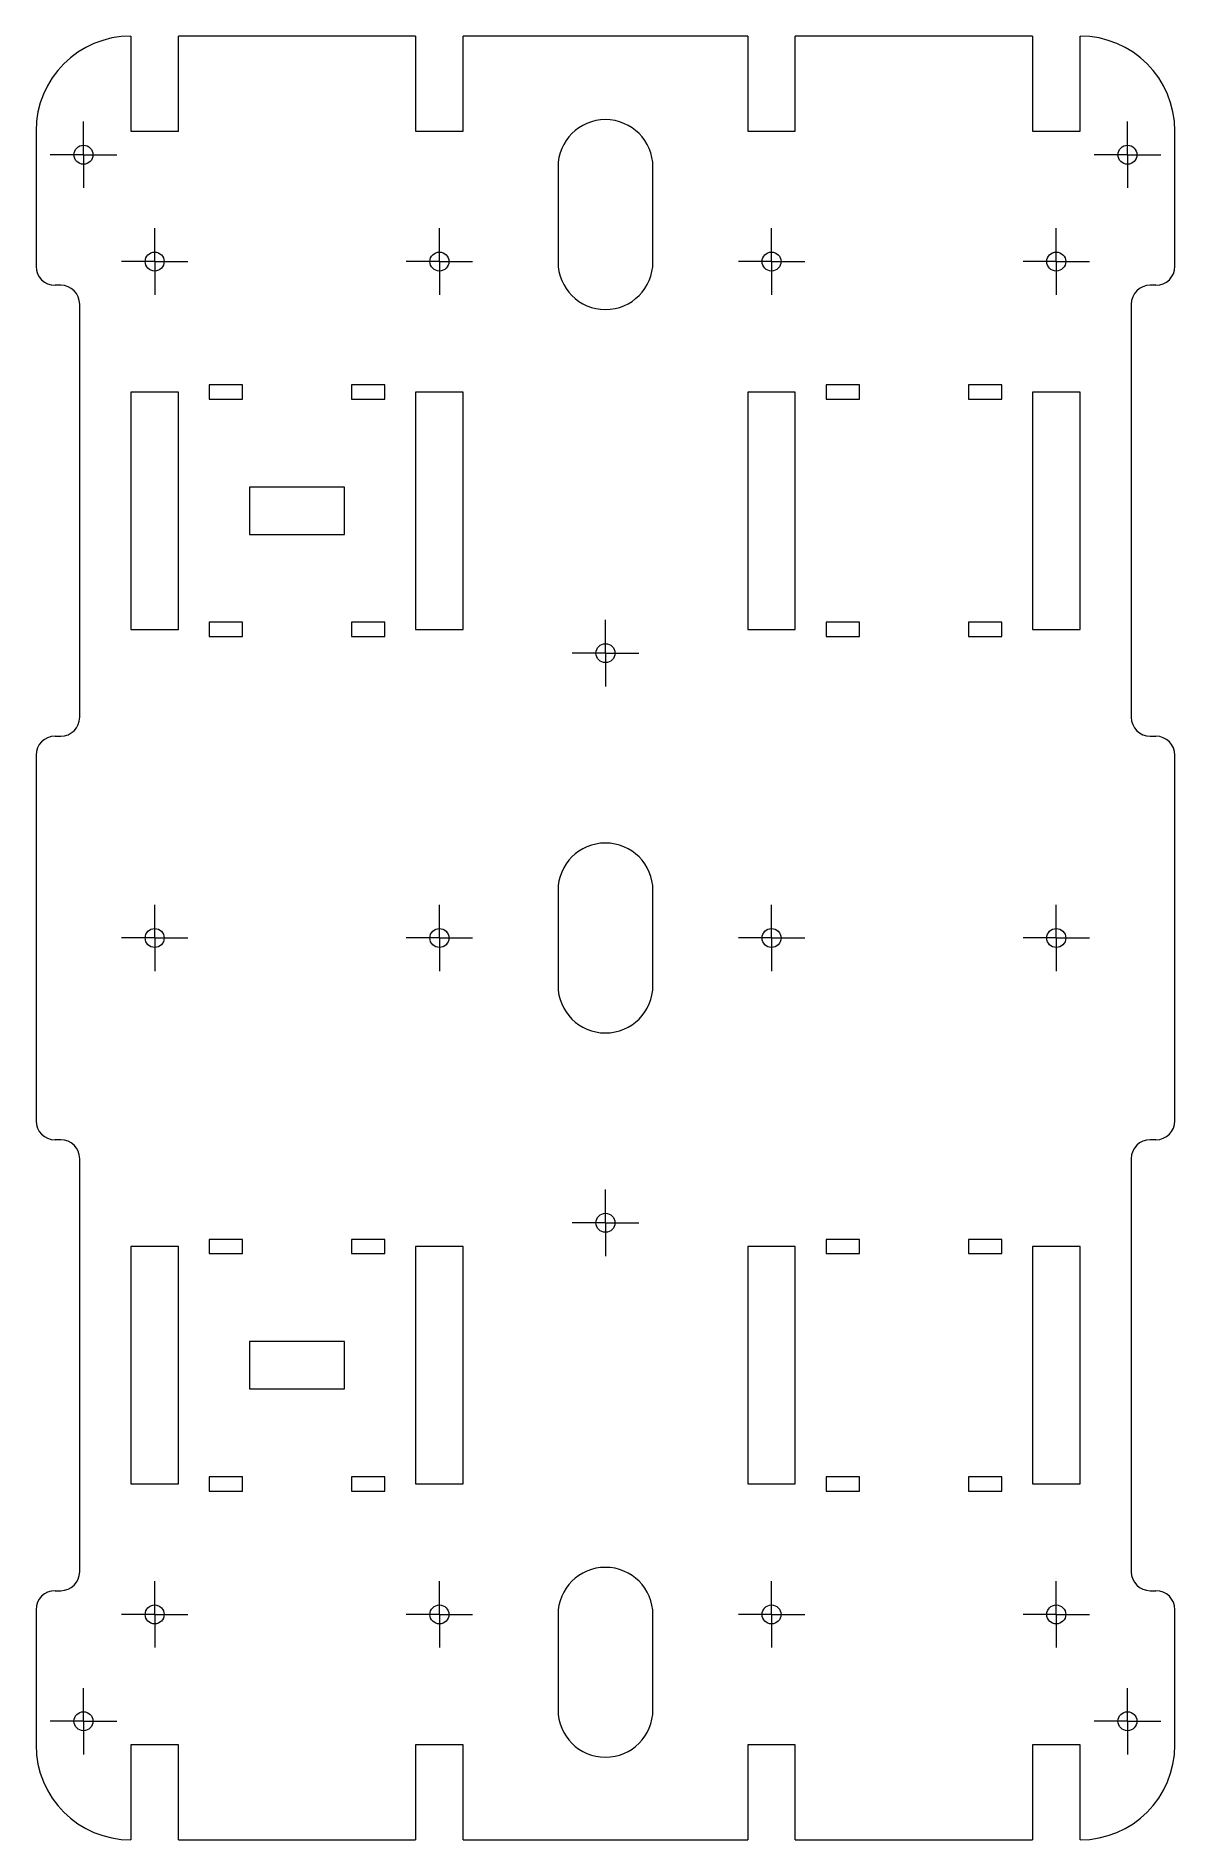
# Model space of a CAD drawing. Header units: millimetres. Extents: x 8.2 to 20.2, y 1 to 20.
import ezdxf

# ---------------------------------------------------------------- set-up
doc = ezdxf.new("R2010")
doc.units = ezdxf.units.MM

# ---------------------------------------------------------------- blocks, each defined once
blk = doc.blocks.new('SW_CENTERMARKSYMBOL_0')
at = {"color": 0, "linetype": 'Continuous', "lineweight": 0}
for p, q in [((0, 0.25), (0, 0.35)), ((0, 0), (0, 0.25)), ((-0.25, 0), (-0.35, 0)), ((0, 0), (-0.25, 0)), ((0, 0), (0, -0.25)), ((0, 0), (0.25, 0)), ((0.25, 0), (0.35, 0)), ((0, -0.25), (0, -0.35))]:
    blk.add_line(p, q, dxfattribs=at)
blk = doc.blocks.new('SW_CENTERMARKSYMBOL_1')
at = {"color": 0, "linetype": 'Continuous', "lineweight": 0}
for p, q in [((0, 0.25), (0, 0.35)), ((0, 0), (0, 0.25)), ((-0.25, 0), (-0.35, 0)), ((0, 0), (-0.25, 0)), ((0, 0), (0, -0.25)), ((0, 0), (0.25, 0)), ((0.25, 0), (0.35, 0)), ((0, -0.25), (0, -0.35))]:
    blk.add_line(p, q, dxfattribs=at)
blk = doc.blocks.new('SW_CENTERMARKSYMBOL_2')
at = {"color": 0, "linetype": 'Continuous', "lineweight": 0}
for p, q in [((0, 0.25), (0, 0.35)), ((0, 0), (0, 0.25)), ((-0.25, 0), (-0.35, 0)), ((0, 0), (-0.25, 0)), ((0, 0), (0, -0.25)), ((0, 0), (0.25, 0)), ((0.25, 0), (0.35, 0)), ((0, -0.25), (0, -0.35))]:
    blk.add_line(p, q, dxfattribs=at)
blk = doc.blocks.new('SW_CENTERMARKSYMBOL_3')
at = {"color": 0, "linetype": 'Continuous', "lineweight": 0}
for p, q in [((0, 0.25), (0, 0.35)), ((0, 0), (0, 0.25)), ((-0.25, 0), (-0.35, 0)), ((0, 0), (-0.25, 0)), ((0, 0), (0, -0.25)), ((0, 0), (0.25, 0)), ((0.25, 0), (0.35, 0)), ((0, -0.25), (0, -0.35))]:
    blk.add_line(p, q, dxfattribs=at)
blk = doc.blocks.new('SW_CENTERMARKSYMBOL_4')
at = {"color": 0, "linetype": 'Continuous', "lineweight": 0}
for p, q in [((0, 0.25), (0, 0.35)), ((0, 0), (0, 0.25)), ((-0.25, 0), (-0.35, 0)), ((0, 0), (-0.25, 0)), ((0, 0), (0, -0.25)), ((0, 0), (0.25, 0)), ((0.25, 0), (0.35, 0)), ((0, -0.25), (0, -0.35))]:
    blk.add_line(p, q, dxfattribs=at)
blk = doc.blocks.new('SW_CENTERMARKSYMBOL_5')
at = {"color": 0, "linetype": 'Continuous', "lineweight": 0}
for p, q in [((0, 0.25), (0, 0.35)), ((0, 0), (0, 0.25)), ((-0.25, 0), (-0.35, 0)), ((0, 0), (-0.25, 0)), ((0, 0), (0, -0.25)), ((0, 0), (0.25, 0)), ((0.25, 0), (0.35, 0)), ((0, -0.25), (0, -0.35))]:
    blk.add_line(p, q, dxfattribs=at)
blk = doc.blocks.new('SW_CENTERMARKSYMBOL_6')
at = {"color": 0, "linetype": 'Continuous', "lineweight": 0}
for p, q in [((0, 0.25), (0, 0.35)), ((0, 0), (0, 0.25)), ((-0.25, 0), (-0.35, 0)), ((0, 0), (-0.25, 0)), ((0, 0), (0, -0.25)), ((0, 0), (0.25, 0)), ((0.25, 0), (0.35, 0)), ((0, -0.25), (0, -0.35))]:
    blk.add_line(p, q, dxfattribs=at)
blk = doc.blocks.new('SW_CENTERMARKSYMBOL_7')
at = {"color": 0, "linetype": 'Continuous', "lineweight": 0}
for p, q in [((0, 0.25), (0, 0.35)), ((0, 0), (0, 0.25)), ((-0.25, 0), (-0.35, 0)), ((0, 0), (-0.25, 0)), ((0, 0), (0, -0.25)), ((0, 0), (0.25, 0)), ((0.25, 0), (0.35, 0)), ((0, -0.25), (0, -0.35))]:
    blk.add_line(p, q, dxfattribs=at)
blk = doc.blocks.new('SW_CENTERMARKSYMBOL_8')
at = {"color": 0, "linetype": 'Continuous', "lineweight": 0}
for p, q in [((0, 0.25), (0, 0.35)), ((0, 0), (0, 0.25)), ((-0.25, 0), (-0.35, 0)), ((0, 0), (-0.25, 0)), ((0, 0), (0, -0.25)), ((0, 0), (0.25, 0)), ((0.25, 0), (0.35, 0)), ((0, -0.25), (0, -0.35))]:
    blk.add_line(p, q, dxfattribs=at)
blk = doc.blocks.new('SW_CENTERMARKSYMBOL_9')
at = {"color": 0, "linetype": 'Continuous', "lineweight": 0}
for p, q in [((0, 0.25), (0, 0.35)), ((0, 0), (0, 0.25)), ((-0.25, 0), (-0.35, 0)), ((0, 0), (-0.25, 0)), ((0, 0), (0, -0.25)), ((0, 0), (0.25, 0)), ((0.25, 0), (0.35, 0)), ((0, -0.25), (0, -0.35))]:
    blk.add_line(p, q, dxfattribs=at)
blk = doc.blocks.new('SW_CENTERMARKSYMBOL_10')
at = {"color": 0, "linetype": 'Continuous', "lineweight": 0}
for p, q in [((0, 0.25), (0, 0.35)), ((0, 0), (0, 0.25)), ((-0.25, 0), (-0.35, 0)), ((0, 0), (-0.25, 0)), ((0, 0), (0, -0.25)), ((0, 0), (0.25, 0)), ((0.25, 0), (0.35, 0)), ((0, -0.25), (0, -0.35))]:
    blk.add_line(p, q, dxfattribs=at)
blk = doc.blocks.new('SW_CENTERMARKSYMBOL_11')
at = {"color": 0, "linetype": 'Continuous', "lineweight": 0}
for p, q in [((0, 0.25), (0, 0.35)), ((0, 0), (0, 0.25)), ((-0.25, 0), (-0.35, 0)), ((0, 0), (-0.25, 0)), ((0, 0), (0, -0.25)), ((0, 0), (0.25, 0)), ((0.25, 0), (0.35, 0)), ((0, -0.25), (0, -0.35))]:
    blk.add_line(p, q, dxfattribs=at)
blk = doc.blocks.new('SW_CENTERMARKSYMBOL_12')
at = {"color": 0, "linetype": 'Continuous', "lineweight": 0}
for p, q in [((0, 0.25), (0, 0.35)), ((0, 0), (0, 0.25)), ((-0.25, 0), (-0.35, 0)), ((0, 0), (-0.25, 0)), ((0, 0), (0, -0.25)), ((0, 0), (0.25, 0)), ((0.25, 0), (0.35, 0)), ((0, -0.25), (0, -0.35))]:
    blk.add_line(p, q, dxfattribs=at)
blk = doc.blocks.new('SW_CENTERMARKSYMBOL_13')
at = {"color": 0, "linetype": 'Continuous', "lineweight": 0}
for p, q in [((0, 0.25), (0, 0.35)), ((0, 0), (0, 0.25)), ((-0.25, 0), (-0.35, 0)), ((0, 0), (-0.25, 0)), ((0, 0), (0, -0.25)), ((0, 0), (0.25, 0)), ((0.25, 0), (0.35, 0)), ((0, -0.25), (0, -0.35))]:
    blk.add_line(p, q, dxfattribs=at)
blk = doc.blocks.new('SW_CENTERMARKSYMBOL_14')
at = {"color": 0, "linetype": 'Continuous', "lineweight": 0}
for p, q in [((0, 0.25), (0, 0.35)), ((0, 0), (0, 0.25)), ((-0.25, 0), (-0.35, 0)), ((0, 0), (-0.25, 0)), ((0, 0), (0, -0.25)), ((0, 0), (0.25, 0)), ((0.25, 0), (0.35, 0)), ((0, -0.25), (0, -0.35))]:
    blk.add_line(p, q, dxfattribs=at)
blk = doc.blocks.new('SW_CENTERMARKSYMBOL_15')
at = {"color": 0, "linetype": 'Continuous', "lineweight": 0}
for p, q in [((0, 0.25), (0, 0.35)), ((0, 0), (0, 0.25)), ((-0.25, 0), (-0.35, 0)), ((0, 0), (-0.25, 0)), ((0, 0), (0, -0.25)), ((0, 0), (0.25, 0)), ((0.25, 0), (0.35, 0)), ((0, -0.25), (0, -0.35))]:
    blk.add_line(p, q, dxfattribs=at)
blk = doc.blocks.new('SW_CENTERMARKSYMBOL_16')
at = {"color": 0, "linetype": 'Continuous', "lineweight": 0}
for p, q in [((0, 0.25), (0, 0.35)), ((0, 0), (0, 0.25)), ((-0.25, 0), (-0.35, 0)), ((0, 0), (-0.25, 0)), ((0, 0), (0, -0.25)), ((0, 0), (0.25, 0)), ((0.25, 0), (0.35, 0)), ((0, -0.25), (0, -0.35))]:
    blk.add_line(p, q, dxfattribs=at)
blk = doc.blocks.new('SW_CENTERMARKSYMBOL_17')
at = {"color": 0, "linetype": 'Continuous', "lineweight": 0}
for p, q in [((0, 0.25), (0, 0.35)), ((0, 0), (0, 0.25)), ((-0.25, 0), (-0.35, 0)), ((0, 0), (-0.25, 0)), ((0, 0), (0, -0.25)), ((0, 0), (0.25, 0)), ((0.25, 0), (0.35, 0)), ((0, -0.25), (0, -0.35))]:
    blk.add_line(p, q, dxfattribs=at)

msp = doc.modelspace()

# ---------------------------------------------------------------- linework, layer by layer
at = {"color": 7, "linetype": 'Continuous', "lineweight": 15}
for p, q in [((9.179, 20.033), (9.179, 19.033)), ((9.679, 19.033), (9.679, 20.033)), ((12.179, 20.033), (9.679, 20.033)), ((12.179, 20.033), (12.179, 19.033)), ((12.679, 19.033), (12.679, 20.033)), ((15.679, 20.033), (12.679, 20.033)), ((15.679, 20.033), (15.679, 19.033)), ((16.179, 19.033), (16.179, 20.033)), ((18.679, 20.033), (16.179, 20.033)), ((18.679, 20.033), (18.679, 19.033)), ((19.179, 19.033), (19.179, 20.033)), ((8.179, 19.033), (8.179, 17.608)), ((9.179, 19.033), (9.679, 19.033)), ((12.179, 19.033), (12.679, 19.033)), ((15.679, 19.033), (16.179, 19.033)), ((18.679, 19.033), (19.179, 19.033)), ((20.179, 17.608), (20.179, 19.033)), ((13.679, 18.653), (13.679, 17.653)), ((14.679, 17.653), (14.679, 18.653)), ((8.439, 17.408), (8.379, 17.408)), ((19.979, 17.408), (19.919, 17.408)), ((8.639, 12.858), (8.639, 17.208)), ((19.719, 17.208), (19.719, 12.858)), ((10.004, 16.358), (10.004, 16.208)), ((10.354, 16.358), (10.004, 16.358)), ((10.354, 16.208), (10.354, 16.358)), ((11.504, 16.358), (11.504, 16.208)), ((11.854, 16.358), (11.504, 16.358)), ((11.854, 16.208), (11.854, 16.358)), ((16.854, 16.358), (16.504, 16.358)), ((16.504, 16.358), (16.504, 16.208)), ((16.854, 16.208), (16.854, 16.358)), ((18.354, 16.358), (18.004, 16.358)), ((18.004, 16.358), (18.004, 16.208)), ((18.354, 16.208), (18.354, 16.358)), ((9.679, 16.283), (9.179, 16.283)), ((9.179, 16.283), (9.179, 13.783)), ((9.679, 13.783), (9.679, 16.283)), ((10.004, 16.208), (10.354, 16.208)), ((11.504, 16.208), (11.854, 16.208)), ((12.679, 16.283), (12.179, 16.283)), ((12.179, 16.283), (12.179, 13.783)), ((12.679, 13.783), (12.679, 16.283)), ((15.679, 16.283), (15.679, 13.783)), ((16.179, 16.283), (15.679, 16.283)), ((16.179, 13.783), (16.179, 16.283)), ((16.504, 16.208), (16.854, 16.208)), ((18.004, 16.208), (18.354, 16.208)), ((18.679, 16.283), (18.679, 13.783)), ((19.179, 16.283), (18.679, 16.283)), ((19.179, 13.783), (19.179, 16.283)), ((10.429, 15.283), (10.429, 14.783)), ((11.429, 15.283), (10.429, 15.283)), ((11.429, 14.783), (11.429, 15.283)), ((10.429, 14.783), (11.429, 14.783)), ((9.179, 13.783), (9.679, 13.783)), ((10.004, 13.858), (10.004, 13.708)), ((10.354, 13.858), (10.004, 13.858)), ((10.004, 13.708), (10.354, 13.708)), ((10.354, 13.708), (10.354, 13.858)), ((11.504, 13.858), (11.504, 13.708)), ((11.854, 13.858), (11.504, 13.858)), ((11.504, 13.708), (11.854, 13.708)), ((11.854, 13.708), (11.854, 13.858)), ((12.179, 13.783), (12.679, 13.783)), ((15.679, 13.783), (16.179, 13.783)), ((16.854, 13.858), (16.504, 13.858)), ((16.504, 13.858), (16.504, 13.708)), ((16.504, 13.708), (16.854, 13.708)), ((16.854, 13.708), (16.854, 13.858)), ((18.354, 13.858), (18.004, 13.858)), ((18.004, 13.858), (18.004, 13.708)), ((18.004, 13.708), (18.354, 13.708)), ((18.354, 13.708), (18.354, 13.858)), ((18.679, 13.783), (19.179, 13.783)), ((8.379, 12.658), (8.439, 12.658)), ((19.919, 12.658), (19.979, 12.658)), ((8.179, 12.458), (8.179, 8.608)), ((20.179, 8.608), (20.179, 12.458)), ((13.679, 11.033), (13.679, 10.033)), ((14.679, 10.033), (14.679, 11.033)), ((8.439, 8.408), (8.379, 8.408)), ((19.979, 8.408), (19.919, 8.408)), ((8.639, 3.858), (8.639, 8.208)), ((19.719, 8.208), (19.719, 3.858)), ((9.679, 7.283), (9.179, 7.283)), ((9.179, 7.283), (9.179, 4.783)), ((9.679, 4.783), (9.679, 7.283)), ((10.004, 7.358), (10.004, 7.208)), ((10.354, 7.358), (10.004, 7.358)), ((10.354, 7.208), (10.354, 7.358)), ((11.504, 7.358), (11.504, 7.208)), ((11.854, 7.358), (11.504, 7.358)), ((11.854, 7.208), (11.854, 7.358)), ((12.679, 7.283), (12.179, 7.283)), ((12.179, 7.283), (12.179, 4.783)), ((12.679, 4.783), (12.679, 7.283)), ((15.679, 7.283), (15.679, 4.783)), ((16.179, 7.283), (15.679, 7.283)), ((16.179, 4.783), (16.179, 7.283)), ((16.854, 7.358), (16.504, 7.358)), ((16.504, 7.358), (16.504, 7.208)), ((16.854, 7.208), (16.854, 7.358)), ((18.354, 7.358), (18.004, 7.358)), ((18.004, 7.358), (18.004, 7.208)), ((18.354, 7.208), (18.354, 7.358)), ((18.679, 7.283), (18.679, 4.783)), ((19.179, 7.283), (18.679, 7.283)), ((19.179, 4.783), (19.179, 7.283)), ((10.004, 7.208), (10.354, 7.208)), ((11.504, 7.208), (11.854, 7.208)), ((16.504, 7.208), (16.854, 7.208)), ((18.004, 7.208), (18.354, 7.208)), ((11.429, 6.283), (10.429, 6.283)), ((10.429, 6.283), (10.429, 5.783)), ((11.429, 5.783), (11.429, 6.283)), ((10.429, 5.783), (11.429, 5.783)), ((9.179, 4.783), (9.679, 4.783)), ((10.004, 4.858), (10.004, 4.708)), ((10.354, 4.858), (10.004, 4.858)), ((10.354, 4.708), (10.354, 4.858)), ((11.504, 4.858), (11.504, 4.708)), ((11.854, 4.858), (11.504, 4.858)), ((11.854, 4.708), (11.854, 4.858)), ((12.179, 4.783), (12.679, 4.783)), ((15.679, 4.783), (16.179, 4.783)), ((16.854, 4.858), (16.504, 4.858)), ((16.504, 4.858), (16.504, 4.708)), ((16.854, 4.708), (16.854, 4.858)), ((18.354, 4.858), (18.004, 4.858)), ((18.004, 4.858), (18.004, 4.708)), ((18.354, 4.708), (18.354, 4.858)), ((18.679, 4.783), (19.179, 4.783)), ((10.004, 4.708), (10.354, 4.708)), ((11.504, 4.708), (11.854, 4.708)), ((16.504, 4.708), (16.854, 4.708)), ((18.004, 4.708), (18.354, 4.708)), ((8.379, 3.658), (8.439, 3.658)), ((19.919, 3.658), (19.979, 3.658)), ((8.179, 3.458), (8.179, 2.033)), ((20.179, 2.033), (20.179, 3.458)), ((13.679, 3.404), (13.679, 2.404)), ((14.679, 2.404), (14.679, 3.404)), ((9.679, 2.033), (9.179, 2.033)), ((9.179, 2.033), (9.179, 1.033)), ((9.679, 1.033), (9.679, 2.033)), ((12.679, 2.033), (12.179, 2.033)), ((12.179, 2.033), (12.179, 1.033)), ((12.679, 1.033), (12.679, 2.033)), ((16.179, 2.033), (15.679, 2.033)), ((15.679, 2.033), (15.679, 1.033)), ((16.179, 1.033), (16.179, 2.033)), ((19.179, 2.033), (18.679, 2.033)), ((18.679, 2.033), (18.679, 1.033)), ((19.179, 1.033), (19.179, 2.033)), ((9.679, 1.033), (12.179, 1.033)), ((12.679, 1.033), (15.679, 1.033)), ((16.179, 1.033), (18.679, 1.033))]:
    msp.add_line(p, q, dxfattribs=at)
for centre in [(8.679, 18.783), (19.679, 18.783), (9.429, 17.658), (12.429, 17.658), (15.929, 17.658), (18.929, 17.658), (14.179, 13.533), (9.429, 10.533), (12.429, 10.533), (15.929, 10.533), (18.929, 10.533), (14.179, 7.533), (9.429, 3.408), (12.429, 3.408), (15.929, 3.408), (18.929, 3.408), (8.679, 2.283), (19.679, 2.283)]:
    msp.add_circle(centre, 0.1, dxfattribs=at)
for centre, radius, start, end in [((9.179, 19.033), 1, 90, 180), ((19.179, 19.033), 1, 0, 90), ((14.179, 18.653), 0.5, 0, 180), ((8.379, 17.608), 0.2, 180, 270), ((14.179, 17.653), 0.5, 180, 0), ((19.979, 17.608), 0.2, 270, 0), ((8.439, 17.208), 0.2, 0, 90), ((19.919, 17.208), 0.2, 90, 180), ((8.439, 12.858), 0.2, 270, 0), ((19.919, 12.858), 0.2, 180, 270), ((8.379, 12.458), 0.2, 90, 180), ((19.979, 12.458), 0.2, 0, 90), ((14.179, 11.033), 0.5, 0, 180), ((14.179, 10.033), 0.5, 180, 0), ((8.379, 8.608), 0.2, 180, 270), ((19.979, 8.608), 0.2, 270, 0), ((8.439, 8.208), 0.2, 0, 90), ((19.919, 8.208), 0.2, 90, 180), ((8.439, 3.858), 0.2, 270, 0), ((14.179, 3.404), 0.5, 0, 180), ((19.919, 3.858), 0.2, 180, 270), ((8.379, 3.458), 0.2, 90, 180), ((19.979, 3.458), 0.2, 0, 90), ((14.179, 2.404), 0.5, 180, 0), ((9.179, 2.033), 1, 180, 270), ((19.179, 2.033), 1, 270, 0)]:
    msp.add_arc(centre, radius, start, end, dxfattribs=at)

# ---------------------------------------------------------------- block references
at = {"color": 7, "linetype": 'Continuous', "lineweight": 0}
for name, p in [('SW_CENTERMARKSYMBOL_12', (8.679, 18.783)), ('SW_CENTERMARKSYMBOL_13', (19.679, 18.783)), ('SW_CENTERMARKSYMBOL_0', (9.429, 17.658)), ('SW_CENTERMARKSYMBOL_5', (12.429, 17.658)), ('SW_CENTERMARKSYMBOL_6', (15.929, 17.658)), ('SW_CENTERMARKSYMBOL_11', (18.929, 17.658)), ('SW_CENTERMARKSYMBOL_16', (14.179, 13.533)), ('SW_CENTERMARKSYMBOL_2', (9.429, 10.533)), ('SW_CENTERMARKSYMBOL_4', (12.429, 10.533)), ('SW_CENTERMARKSYMBOL_7', (15.929, 10.533)), ('SW_CENTERMARKSYMBOL_9', (18.929, 10.533)), ('SW_CENTERMARKSYMBOL_17', (14.179, 7.533)), ('SW_CENTERMARKSYMBOL_1', (9.429, 3.408)), ('SW_CENTERMARKSYMBOL_3', (12.429, 3.408)), ('SW_CENTERMARKSYMBOL_8', (15.929, 3.408)), ('SW_CENTERMARKSYMBOL_10', (18.929, 3.408)), ('SW_CENTERMARKSYMBOL_14', (8.679, 2.283)), ('SW_CENTERMARKSYMBOL_15', (19.679, 2.283))]:
    msp.add_blockref(name, p, dxfattribs=at)

doc.saveas('drawing.dxf')
